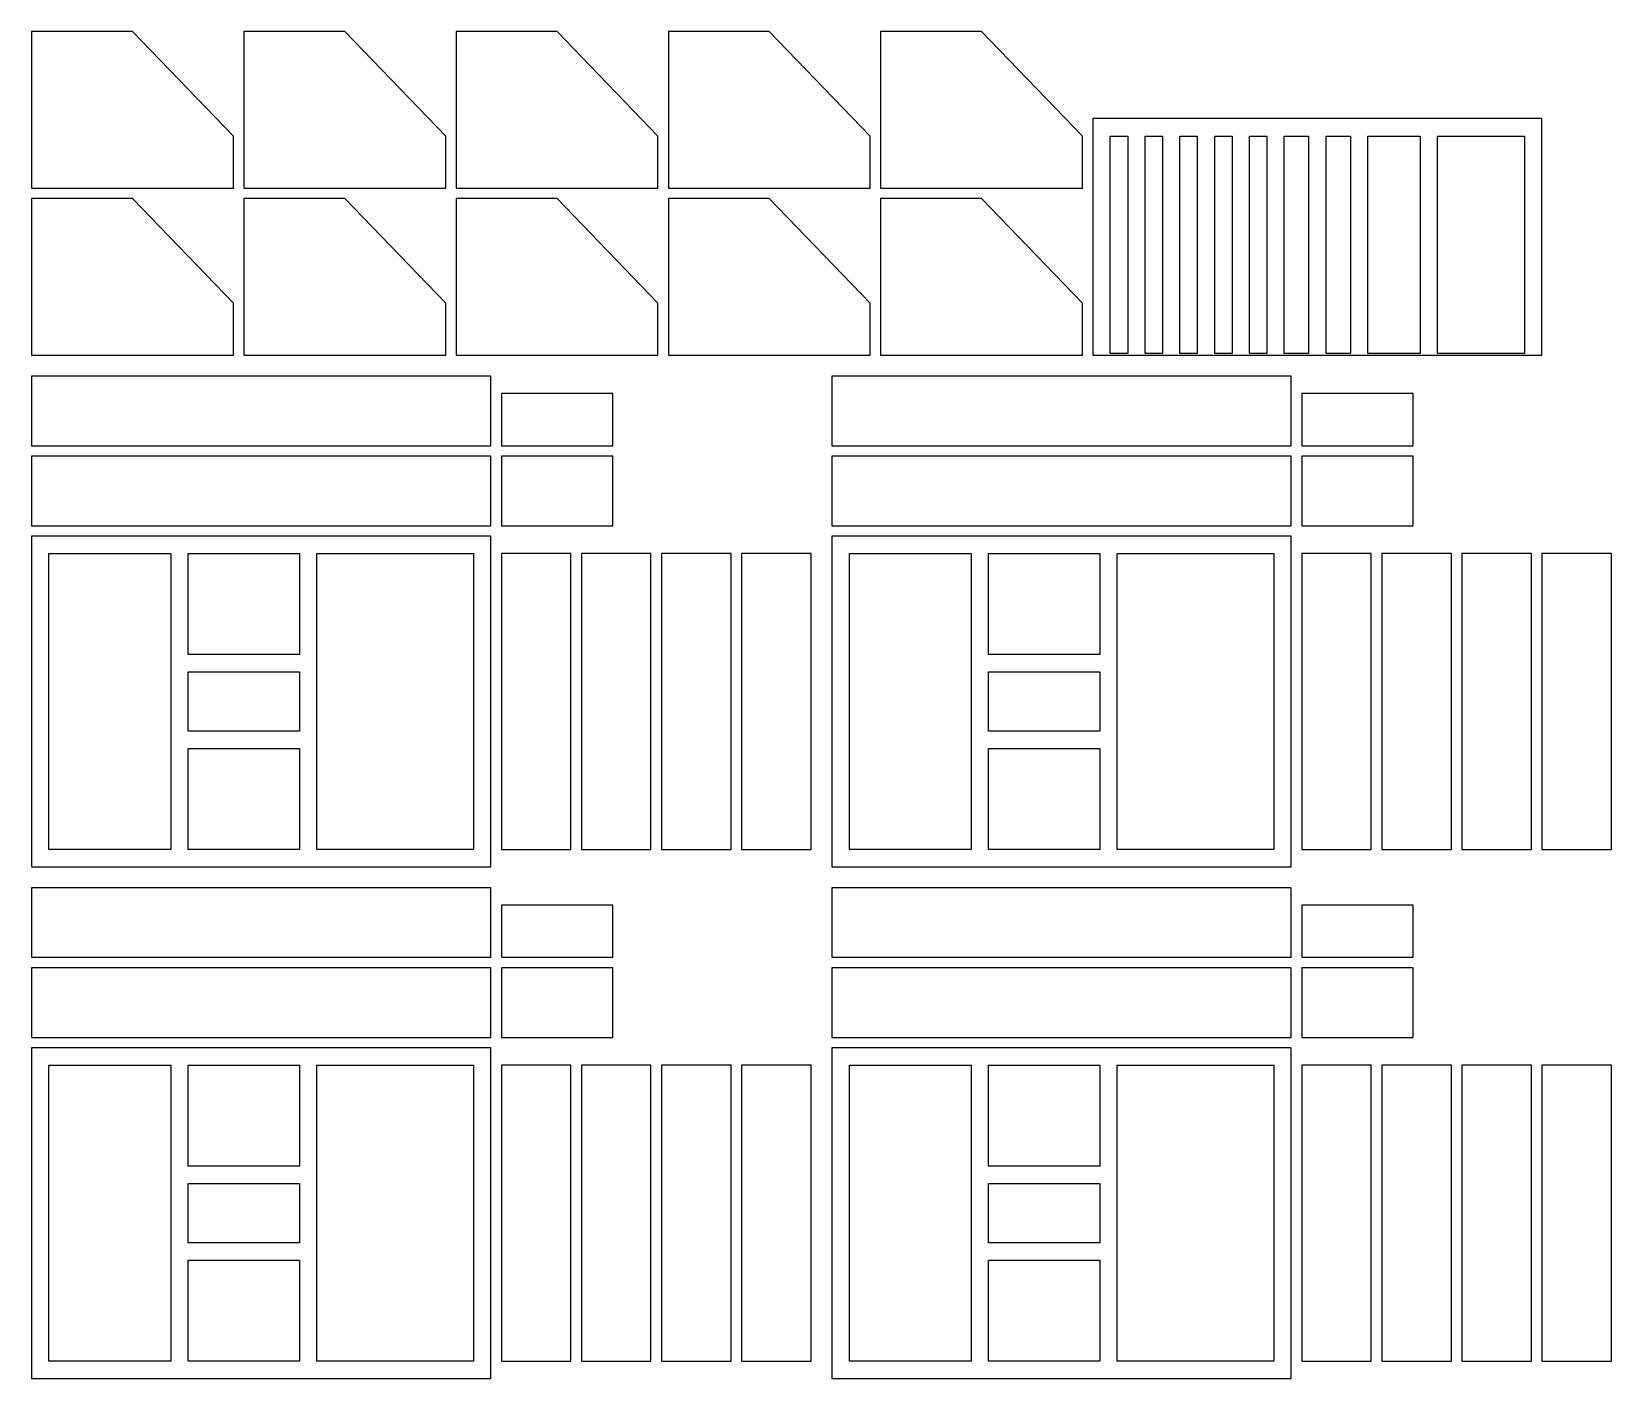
# Model space of a CAD drawing. Header units: metres. Extents: x 10 to 464, y 10 to 397.
import ezdxf

# ---------------------------------------------------------------- set-up
doc = ezdxf.new("R2010")
doc.units = ezdxf.units.M

msp = doc.modelspace()

# ---------------------------------------------------------------- linework, layer by layer
for p, q in [((39, 397), (10, 397)), ((10, 397), (10, 352)), ((68, 367), (39, 397)), ((100, 397), (71, 397)), ((71, 397), (71, 352)), ((129, 367), (100, 397)), ((161, 397), (132, 397)), ((132, 397), (132, 352)), ((190, 367), (161, 397)), ((222, 397), (193, 397)), ((193, 397), (193, 352)), ((251, 367), (222, 397)), ((283, 397), (254, 397)), ((254, 397), (254, 352)), ((312, 367), (283, 397)), ((444, 372), (315, 372)), ((315, 372), (315, 304)), ((444, 304), (444, 372)), ((68, 352), (68, 367)), ((129, 352), (129, 367)), ((190, 352), (190, 367)), ((251, 352), (251, 367)), ((312, 352), (312, 367)), ((320, 304.5), (320, 367)), ((320, 367), (325, 367)), ((325, 367), (325, 304.5)), ((330, 304.5), (330, 367)), ((330, 367), (335, 367)), ((335, 367), (335, 304.5)), ((340, 304.5), (340, 367)), ((340, 367), (345, 367)), ((345, 367), (345, 304.5)), ((350, 304.5), (350, 367)), ((350, 367), (355, 367)), ((355, 367), (355, 304.5)), ((360, 304.5), (360, 367)), ((360, 367), (365, 367)), ((365, 367), (365, 304.5)), ((370, 304.5), (370, 367)), ((370, 367), (377, 367)), ((377, 367), (377, 304.5)), ((382, 304.5), (382, 367)), ((382, 367), (389, 367)), ((389, 367), (389, 304.5)), ((394, 304.5), (394, 367)), ((394, 367), (409, 367)), ((409, 367), (409, 304.5)), ((414, 304.5), (414, 367)), ((414, 367), (439, 367)), ((439, 367), (439, 304.5)), ((10, 352), (68, 352)), ((71, 352), (129, 352)), ((132, 352), (190, 352)), ((193, 352), (251, 352)), ((254, 352), (312, 352)), ((39, 349), (10, 349)), ((10, 349), (10, 304)), ((68, 319), (39, 349)), ((100, 349), (71, 349)), ((71, 349), (71, 304)), ((129, 319), (100, 349)), ((161, 349), (132, 349)), ((132, 349), (132, 304)), ((190, 319), (161, 349)), ((222, 349), (193, 349)), ((193, 349), (193, 304)), ((251, 319), (222, 349)), ((283, 349), (254, 349)), ((254, 349), (254, 304)), ((312, 319), (283, 349)), ((68, 304), (68, 319)), ((129, 304), (129, 319)), ((190, 304), (190, 319)), ((251, 304), (251, 319)), ((312, 304), (312, 319)), ((325, 304.5), (320, 304.5)), ((335, 304.5), (330, 304.5)), ((345, 304.5), (340, 304.5)), ((355, 304.5), (350, 304.5)), ((365, 304.5), (360, 304.5)), ((377, 304.5), (370, 304.5)), ((389, 304.5), (382, 304.5)), ((409, 304.5), (394, 304.5)), ((439, 304.5), (414, 304.5)), ((10, 304), (68, 304)), ((71, 304), (129, 304)), ((132, 304), (190, 304)), ((193, 304), (251, 304)), ((254, 304), (312, 304)), ((315, 304), (444, 304)), ((142, 298), (10, 298)), ((10, 298), (10, 278)), ((142, 278), (142, 298)), ((372, 298), (240, 298)), ((240, 298), (240, 278)), ((372, 278), (372, 298)), ((177, 293), (145, 293)), ((145, 293), (145, 278)), ((177, 278), (177, 293)), ((407, 293), (375, 293)), ((375, 293), (375, 278)), ((407, 278), (407, 293)), ((10, 278), (142, 278)), ((145, 278), (177, 278)), ((240, 278), (372, 278)), ((375, 278), (407, 278)), ((142, 275), (10, 275)), ((10, 275), (10, 255)), ((142, 255), (142, 275)), ((177, 275), (145, 275)), ((145, 275), (145, 255)), ((177, 255), (177, 275)), ((372, 275), (240, 275)), ((240, 275), (240, 255)), ((372, 255), (372, 275)), ((407, 275), (375, 275)), ((375, 275), (375, 255)), ((407, 255), (407, 275)), ((10, 255), (142, 255)), ((145, 255), (177, 255)), ((240, 255), (372, 255)), ((375, 255), (407, 255)), ((142, 252), (10, 252)), ((10, 252), (10, 157)), ((142, 157), (142, 252)), ((372, 252), (240, 252)), ((240, 252), (240, 157)), ((372, 157), (372, 252)), ((15, 162), (15, 247)), ((15, 247), (50, 247)), ((50, 247), (50, 162)), ((55, 218), (55, 247)), ((55, 247), (87, 247)), ((87, 247), (87, 218)), ((92, 162), (92, 247)), ((92, 247), (137, 247)), ((137, 247), (137, 162)), ((165, 247), (145, 247)), ((145, 247), (145, 162)), ((165, 162), (165, 247)), ((188, 247), (168, 247)), ((168, 247), (168, 162)), ((188, 162), (188, 247)), ((211, 247), (191, 247)), ((191, 247), (191, 162)), ((211, 162), (211, 247)), ((234, 247), (214, 247)), ((214, 247), (214, 162)), ((234, 162), (234, 247)), ((245, 162), (245, 247)), ((245, 247), (280, 247)), ((280, 247), (280, 162)), ((285, 218), (285, 247)), ((285, 247), (317, 247)), ((317, 247), (317, 218)), ((322, 162), (322, 247)), ((322, 247), (367, 247)), ((367, 247), (367, 162)), ((395, 247), (375, 247)), ((375, 247), (375, 162)), ((395, 162), (395, 247)), ((418, 247), (398, 247)), ((398, 247), (398, 162)), ((418, 162), (418, 247)), ((441, 247), (421, 247)), ((421, 247), (421, 162)), ((441, 162), (441, 247)), ((464, 247), (444, 247)), ((444, 247), (444, 162)), ((464, 162), (464, 247)), ((87, 218), (55, 218)), ((317, 218), (285, 218)), ((55, 196), (55, 213)), ((55, 213), (87, 213)), ((87, 213), (87, 196)), ((285, 196), (285, 213)), ((285, 213), (317, 213)), ((317, 213), (317, 196)), ((87, 196), (55, 196)), ((317, 196), (285, 196)), ((55, 162), (55, 191)), ((55, 191), (87, 191)), ((87, 191), (87, 162)), ((285, 162), (285, 191)), ((285, 191), (317, 191)), ((317, 191), (317, 162)), ((50, 162), (15, 162)), ((87, 162), (55, 162)), ((137, 162), (92, 162)), ((145, 162), (165, 162)), ((168, 162), (188, 162)), ((191, 162), (211, 162)), ((214, 162), (234, 162)), ((280, 162), (245, 162)), ((317, 162), (285, 162)), ((367, 162), (322, 162)), ((375, 162), (395, 162)), ((398, 162), (418, 162)), ((421, 162), (441, 162)), ((444, 162), (464, 162)), ((10, 157), (142, 157)), ((240, 157), (372, 157)), ((142, 151), (10, 151)), ((10, 151), (10, 131)), ((142, 131), (142, 151)), ((372, 151), (240, 151)), ((240, 151), (240, 131)), ((372, 131), (372, 151)), ((177, 146), (145, 146)), ((145, 146), (145, 131)), ((177, 131), (177, 146)), ((407, 146), (375, 146)), ((375, 146), (375, 131)), ((407, 131), (407, 146)), ((10, 131), (142, 131)), ((142, 128), (10, 128)), ((10, 128), (10, 108)), ((142, 108), (142, 128)), ((145, 131), (177, 131)), ((177, 128), (145, 128)), ((145, 128), (145, 108)), ((177, 108), (177, 128)), ((240, 131), (372, 131)), ((372, 128), (240, 128)), ((240, 128), (240, 108)), ((372, 108), (372, 128)), ((375, 131), (407, 131)), ((407, 128), (375, 128)), ((375, 128), (375, 108)), ((407, 108), (407, 128)), ((10, 108), (142, 108)), ((142, 105), (10, 105)), ((10, 105), (10, 10)), ((142, 10), (142, 105)), ((145, 108), (177, 108)), ((240, 108), (372, 108)), ((372, 105), (240, 105)), ((240, 105), (240, 10)), ((372, 10), (372, 105)), ((375, 108), (407, 108)), ((15, 15), (15, 100)), ((15, 100), (50, 100)), ((50, 100), (50, 15)), ((55, 71), (55, 100)), ((55, 100), (87, 100)), ((87, 100), (87, 71)), ((92, 15), (92, 100)), ((92, 100), (137, 100)), ((137, 100), (137, 15)), ((165, 100), (145, 100)), ((145, 100), (145, 15)), ((165, 15), (165, 100)), ((188, 100), (168, 100)), ((168, 100), (168, 15)), ((188, 15), (188, 100)), ((211, 100), (191, 100)), ((191, 100), (191, 15)), ((211, 15), (211, 100)), ((234, 100), (214, 100)), ((214, 100), (214, 15)), ((234, 15), (234, 100)), ((245, 15), (245, 100)), ((245, 100), (280, 100)), ((280, 100), (280, 15)), ((285, 71), (285, 100)), ((285, 100), (317, 100)), ((317, 100), (317, 71)), ((322, 15), (322, 100)), ((322, 100), (367, 100)), ((367, 100), (367, 15)), ((395, 100), (375, 100)), ((375, 100), (375, 15)), ((395, 15), (395, 100)), ((418, 100), (398, 100)), ((398, 100), (398, 15)), ((418, 15), (418, 100)), ((441, 100), (421, 100)), ((421, 100), (421, 15)), ((441, 15), (441, 100)), ((464, 100), (444, 100)), ((444, 100), (444, 15)), ((464, 15), (464, 100)), ((87, 71), (55, 71)), ((317, 71), (285, 71)), ((55, 49), (55, 66)), ((55, 66), (87, 66)), ((87, 66), (87, 49)), ((285, 49), (285, 66)), ((285, 66), (317, 66)), ((317, 66), (317, 49)), ((87, 49), (55, 49)), ((317, 49), (285, 49)), ((55, 15), (55, 44)), ((55, 44), (87, 44)), ((87, 44), (87, 15)), ((285, 15), (285, 44)), ((285, 44), (317, 44)), ((317, 44), (317, 15)), ((50, 15), (15, 15)), ((87, 15), (55, 15)), ((137, 15), (92, 15)), ((145, 15), (165, 15)), ((168, 15), (188, 15)), ((191, 15), (211, 15)), ((214, 15), (234, 15)), ((280, 15), (245, 15)), ((317, 15), (285, 15)), ((367, 15), (322, 15)), ((375, 15), (395, 15)), ((398, 15), (418, 15)), ((421, 15), (441, 15)), ((444, 15), (464, 15)), ((10, 10), (142, 10)), ((240, 10), (372, 10))]:
    msp.add_line(p, q)

doc.saveas('drawing.dxf')
